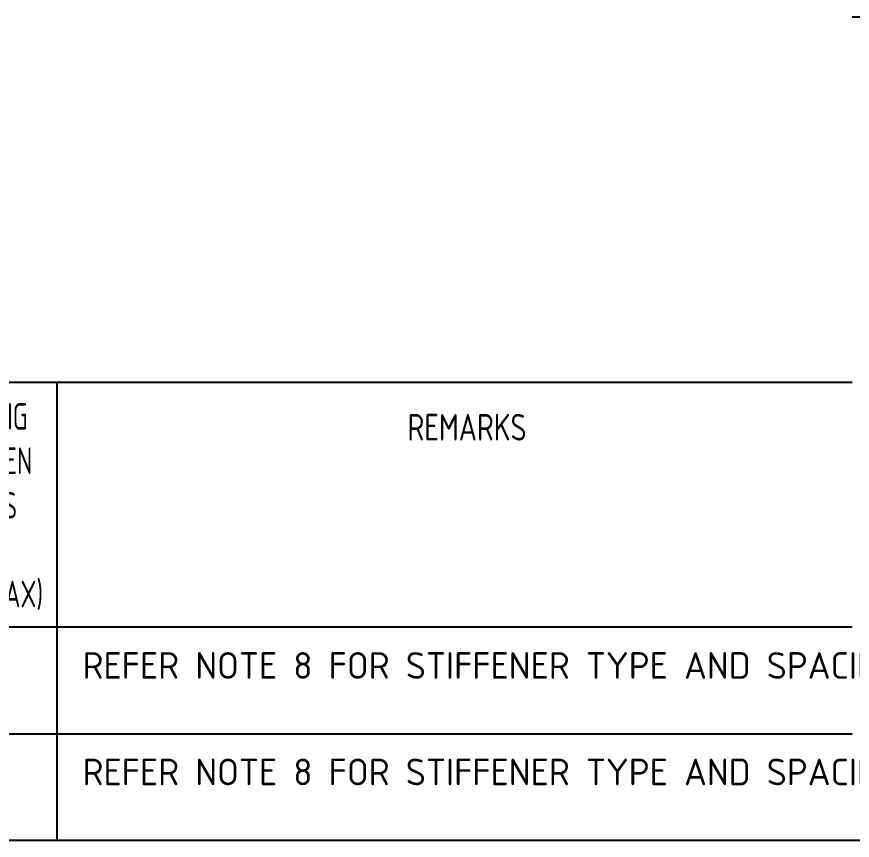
# Model space of a CAD drawing. Extents: x 0 to 420, y 0 to 297.
# Drawn here: x 274 to 352.5, y 4.5 to 81.8 of the extents above; entities that cross this region are included whole.
import ezdxf
from ezdxf.enums import TextEntityAlignment as Align

# ---------------------------------------------------------------- set-up
doc = ezdxf.new("R2010")
doc.units = 0
doc.header["$LTSCALE"] = 12
doc.header["$MEASUREMENT"] = 0
doc.layers.get('0').update_dxf_attribs({"linetype": 'CONTINUOUS'})
for name, color, linetype in [('BLUE', 7, 'CONTINUOUS'), ('L25', 1, 'CONTINUOUS'), ('T25', 1, 'CONTINUOUS'), ('T35', 3, 'CONTINUOUS'), ('TBLK18', 4, 'CONTINUOUS'), ('TBLK25', 1, 'CONTINUOUS'), ('TBLK35', 3, 'CONTINUOUS'), ('TBLK50', 7, 'CONTINUOUS')]:
    doc.layers.add(name, color=color, linetype=linetype)
doc.styles.add('ISO', font='iso3098b.shx')

# ---------------------------------------------------------------- blocks, each defined once
blk = doc.blocks.new('A3BBLK')
at = {"layer": 'TBLK50'}
blk.add_line((13, 4.5), (415.5, 4.5), dxfattribs=at)
blk = doc.blocks.new('title block')
at = {"layer": 'TBLK35'}
blk.add_line((352.5, 81.841), (410.5, 81.841), dxfattribs=at)
blk.add_blockref('A3BBLK', (0, 0))
at = {"layer": 'TBLK18', "style": 'ISO'}
blk.add_attdef('MR_DIRECTORATE', text='', height=1.5, dxfattribs=at).set_placement((381.5, 67.119), align=Align.CENTER)
for tag, p in [('STREET_NAME', (355.514, 61.1)), ('SUBURB_POSTCODE', (388.488, 61.1)), ('TELEPHONE_NO.', (368.306, 58.836)), ('FAX_NO.', (393.555, 58.836))]:
    blk.add_attdef(tag, p, '', height=1.5, dxfattribs=at)
at = {"layer": 'TBLK25', "style": 'ISO'}
for tag, height, p in [('MR_BRANCH', 2, (381.5, 64.199)), ('ROAD_SECTION', 1.75, (384.5, 29.162)), ('SLK', 1.75, (384.5, 26.108)), ('CHAINAGE', 1.75, (384.5, 19.205))]:
    blk.add_attdef(tag, text='', height=height, dxfattribs=at).set_placement(p, align=Align.CENTER)
for tag, p, height in [('FILE_NUMBER', (371.773, 53.237), 2.5), ('DESIGNED_/_DRAWN', (371.773, 48.487), 2), ('VERIFIED', (371.773, 43.487), 2), ('APPROVED', (371.773, 38.487), 2), ('LOCAL_AUTHORITY', (370.48, 16.733), 1.25)]:
    blk.add_attdef(tag, p, '', height=height, dxfattribs=at)
at = {"layer": 'TBLK35', "style": 'ISO', "width": 0.9}
for tag, p in [('ROAD_PROJECT&NUMBER', (384.5, 32.231)), ('DRAWING_DESCRIPTION', (384.5, 22.288))]:
    blk.add_attdef(tag, text='', height=2.5, dxfattribs=at).set_placement(p, align=Align.CENTER)
at = {"layer": 'TBLK50', "style": 'ISO'}
blk.add_attdef('DRG_NUMBER', (356.803, 6.021), '', height=5, dxfattribs=at)

msp = doc.modelspace()

# ---------------------------------------------------------------- linework, layer by layer
at = {"layer": 'BLUE'}
msp.add_line((12.999999, 14.5), (352.499999, 14.5), dxfattribs=at)
at = {"layer": 'L25'}
msp.add_line((277.812499, 24.5), (277.812499, 4.5), dxfattribs=at)
at = {"layer": 'TBLK50'}
for p, q in [((352.499999, 47.5), (12.999999, 47.5)), ((277.812499, 47.5), (277.812499, 24.5)), ((352.499999, 24.5), (12.999999, 24.5))]:
    msp.add_line(p, q, dxfattribs=at)

# ---------------------------------------------------------------- block references
at = {"color": 1}
msp.add_blockref('title block', (0, 0), dxfattribs=at)

# ---------------------------------------------------------------- texts
at = {"layer": 'L25', "style": 'ISO', "width": 0.8}
msp.add_text('REMARKS', height=2.5, dxfattribs=at).set_placement((316.324954, 43.291461), align=Align.MIDDLE)
at = {"layer": 'T25', "insert": (270.686413, 35.844731), "char_height": 2.5, "width": 11.97089714, "attachment_point": 5, "style": 'ISO'}
msp.add_mtext('{\\W0.7;SPACING BETWEEN POSTS\\P(PS)\\P0.6W (MAX)}', dxfattribs=at)
at = {"layer": 'T35', "char_height": 2.5, "width": 78.75, "attachment_point": 1, "style": 'ISO'}
for insert in [(280.212157, 22.167278), (280.212157, 12.167278)]:
    msp.add_mtext('REFER NOTE 8 FOR STIFFENER TYPE AND SPACING', dxfattribs=dict(at, insert=insert))

doc.saveas('drawing.dxf')
